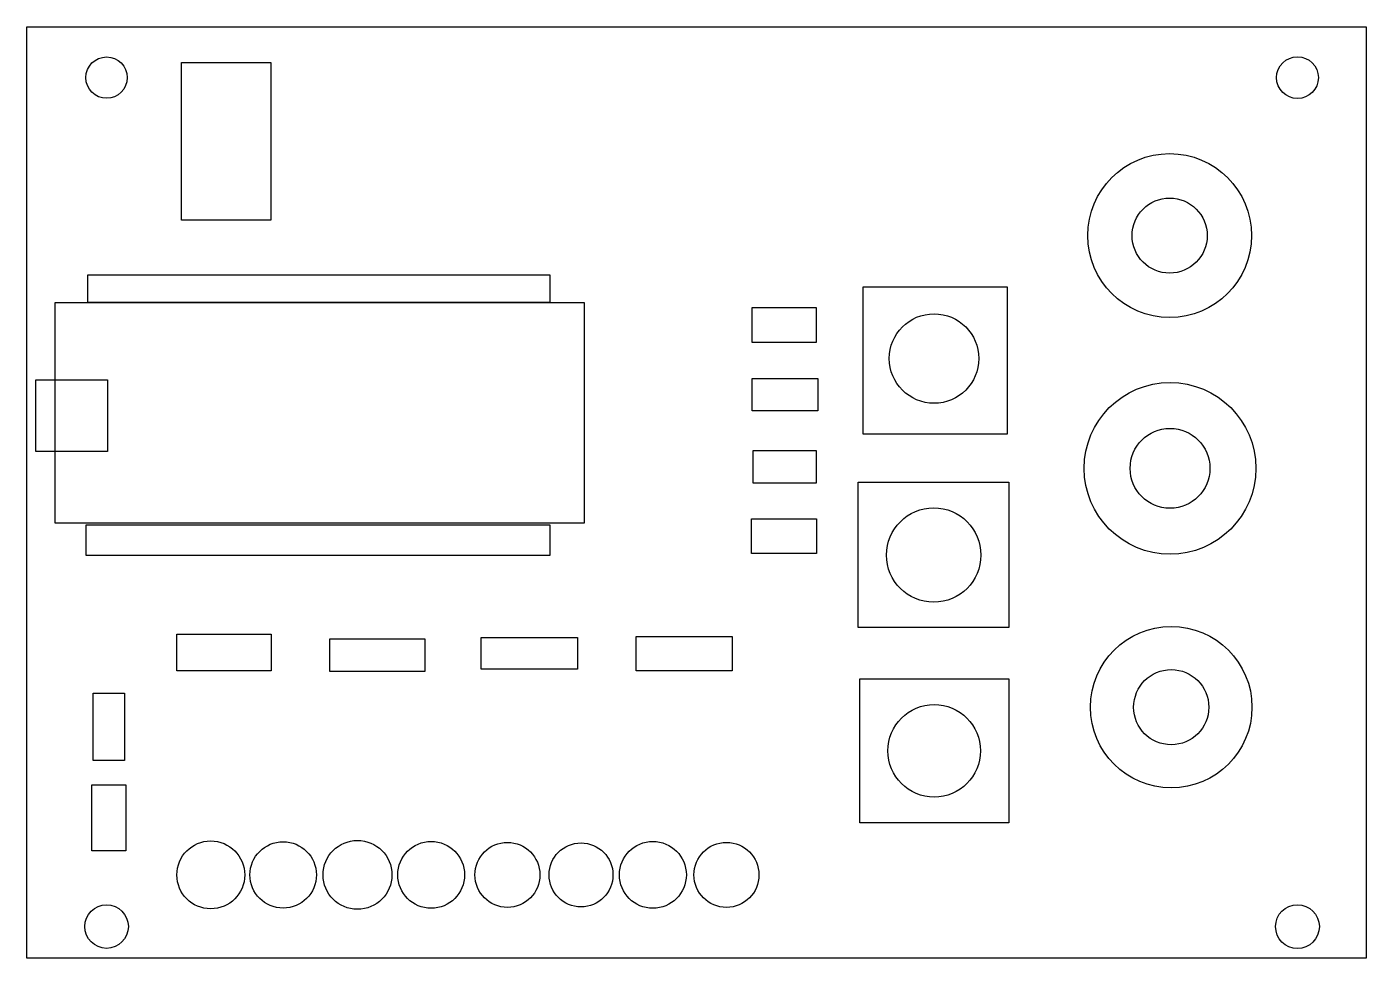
# Model space of a CAD drawing. Header units: millimetres. Extents: x -55 to 55, y -55 to 22.
import ezdxf

# ---------------------------------------------------------------- set-up
doc = ezdxf.new("R2010")
doc.units = ezdxf.units.MM
doc.layers.get('0').update_dxf_attribs({"linetype": 'CONTINUOUS'})

msp = doc.modelspace()

# ---------------------------------------------------------------- linework, layer by layer
for points in [[(-55, 22), (55.13, 22), (55.13, -54.59), (-55, -54.59)], [(-42.28, 19.06), (-34.94, 19.06), (-34.94, 6.11), (-42.28, 6.11)], [(-49.99, 1.6), (-11.99, 1.6), (-11.99, -0.66), (-49.99, -0.66)], [(13.78, 0.61), (25.6, 0.61), (25.6, -11.5), (13.78, -11.5)], [(-52.67, -0.66), (-9.17, -0.66), (-9.17, -18.82), (-52.67, -18.82)], [(4.63, -1.07), (9.9, -1.07), (9.9, -3.97), (4.63, -3.97)], [(-54.27, -7.04), (-48.37, -7.04), (-48.37, -12.93), (-54.27, -12.93)], [(4.63, -6.91), (10.03, -6.91), (10.03, -9.59), (4.63, -9.59)], [(4.72, -12.84), (9.9, -12.84), (9.9, -15.52), (4.72, -15.52)], [(13.35, -15.44), (25.74, -15.44), (25.74, -27.4), (13.35, -27.4)], [(4.58, -18.46), (9.94, -18.46), (9.94, -21.31), (4.58, -21.31)], [(-50.13, -18.96), (-11.99, -18.96), (-11.99, -21.49), (-50.13, -21.49)], [(-42.67, -27.94), (-34.91, -27.94), (-34.91, -30.97), (-42.67, -30.97)], [(-30.08, -28.33), (-22.27, -28.33), (-22.27, -31.02), (-30.08, -31.02)], [(-17.64, -28.23), (-9.73, -28.23), (-9.73, -30.82), (-17.64, -30.82)], [(-4.9, -28.13), (3.01, -28.13), (3.01, -30.97), (-4.9, -30.97)], [(13.49, -31.63), (25.74, -31.63), (25.74, -43.45), (13.49, -43.45)], [(-49.54, -32.81), (-46.96, -32.81), (-46.96, -38.33), (-49.54, -38.33)], [(-49.64, -40.34), (-46.85, -40.34), (-46.85, -45.76), (-49.64, -45.76)]]:
    msp.add_lwpolyline(points, close=True)
for centre, radius in [((-48.44, 17.82), 1.7), ((49.48, 17.82), 1.72), ((38.97, 4.83), 6.74), ((38.97, 4.83), 3.09), ((19.6, -5.28), 3.68), ((39, -14.31), 7.06), ((39, -14.31), 3.28), ((19.57, -21.44), 3.88), ((39.1, -33.95), 6.64), ((39.1, -33.95), 3.09), ((19.61, -37.54), 3.81), ((-39.87, -47.74), 2.79), ((-33.92, -47.74), 2.73), ((-27.81, -47.74), 2.83), ((-21.75, -47.74), 2.75), ((-15.48, -47.74), 2.67), ((-9.43, -47.74), 2.63), ((-3.52, -47.74), 2.75), ((2.53, -47.74), 2.67), ((-48.44, -51.99), 1.79), ((49.48, -51.99), 1.8)]:
    msp.add_circle(centre, radius)

doc.saveas('drawing.dxf')
